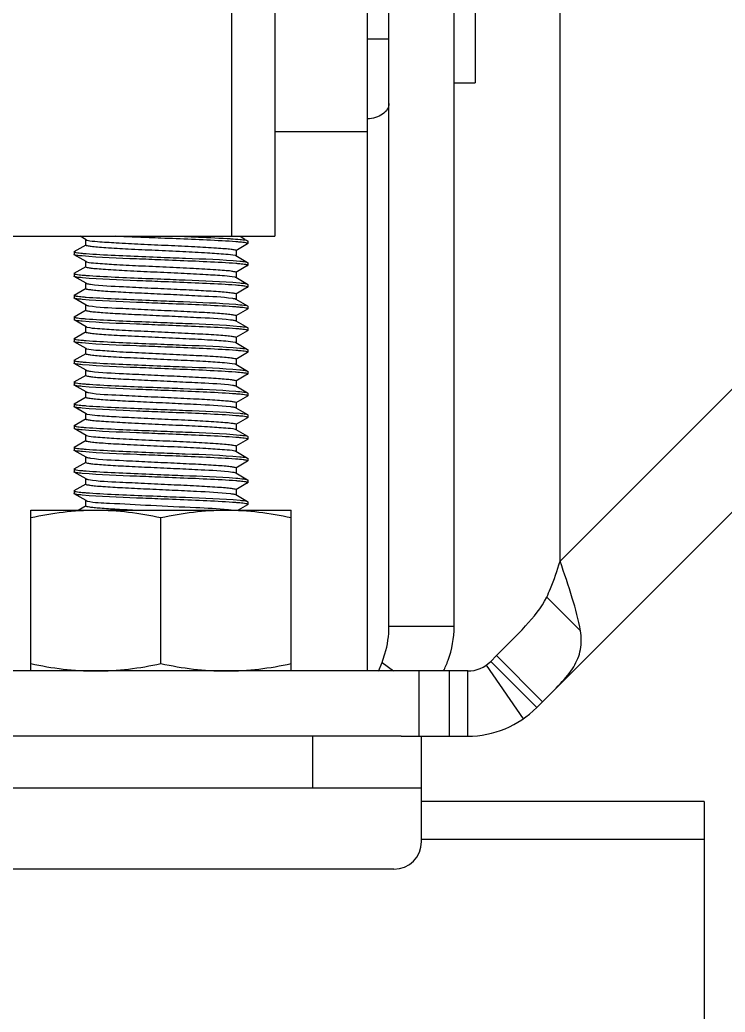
# Model space of a CAD drawing. Extents: x -427546 to -314919, y 698702 to 968782.
# Drawn here: x -414313.1 to -413981, y 893728.6 to 894195.3 of the extents above; entities that cross this region are included whole.
import ezdxf

# ---------------------------------------------------------------- set-up
doc = ezdxf.new("R2010")
doc.units = 0
doc.header["$LTSCALE"] = 1000
doc.header["$MEASUREMENT"] = 0
doc.layers.get('0').update_dxf_attribs({"linetype": 'CONTINUOUS'})

msp = doc.modelspace()

# ---------------------------------------------------------------- linework, layer by layer
for p, q in [((-414213.4, 895790.3), (-414213.4, 894093.48)), ((-414192.95, 895790.3), (-414192.95, 894093.48)), ((-414149.51, 894444.61), (-414149.51, 893889.04)), ((-414139.29, 893909.99), (-414139.29, 894293.59)), ((-414108.62, 893909.99), (-414108.62, 894293.59)), ((-414098.73, 894268.23), (-414098.73, 894165.62)), ((-414058.73, 893940.66), (-414058.73, 894247.59)), ((-414139.29, 894186.26), (-414149.51, 894186.26)), ((-413812.71, 894186.67), (-414058.73, 893940.66)), ((-414108.62, 894165.62), (-414098.73, 894165.62)), ((-414069.71, 893871.85), (-413783.8, 894157.76)), ((-414192.95, 894142.82), (-414149.51, 894142.82)), ((-414402.5, 894093.48), (-414192.95, 894093.48)), ((-414281.86, 894091.82), (-414284.73, 894093.48)), ((-414281.97, 894089.39), (-414281.97, 894091.95)), ((-414209.39, 894093.48), (-414207.07, 894092.14)), ((-414205.83, 894091.42), (-414205.73, 894091.31)), ((-414205.73, 894091.31), (-414205.73, 894090.03)), ((-414287.41, 894086.31), (-414281.86, 894089.52)), ((-414205.83, 894089.92), (-414211.38, 894086.71)), ((-414211.26, 894086.84), (-414211.26, 894084.28)), ((-414205.83, 894089.92), (-414205.73, 894090.03)), ((-414287.41, 894086.31), (-414287.51, 894086.2)), ((-414287.51, 894086.2), (-414287.51, 894084.92)), ((-414287.41, 894084.81), (-414287.51, 894084.92)), ((-414281.86, 894081.6), (-414287.41, 894084.81)), ((-414281.97, 894079.17), (-414281.97, 894081.73)), ((-414211.38, 894084.41), (-414205.83, 894081.2)), ((-414287.41, 894076.09), (-414281.86, 894079.3)), ((-414281.86, 894081.6), (-414281.66, 894081.51)), ((-414205.83, 894079.7), (-414211.38, 894076.49)), ((-414205.83, 894081.2), (-414205.73, 894081.09)), ((-414205.83, 894079.7), (-414205.73, 894079.81)), ((-414205.73, 894081.09), (-414205.73, 894079.81)), ((-414287.41, 894076.09), (-414287.51, 894075.98)), ((-414287.51, 894075.98), (-414287.51, 894074.7)), ((-414287.41, 894074.59), (-414287.51, 894074.7)), ((-414281.86, 894071.38), (-414287.41, 894074.59)), ((-414211.38, 894074.19), (-414205.83, 894070.98)), ((-414211.26, 894076.62), (-414211.26, 894074.06)), ((-414287.41, 894065.87), (-414281.86, 894069.08)), ((-414281.97, 894068.95), (-414281.97, 894071.51)), ((-414211.27, 894070.45), (-414211.56, 894070.47)), ((-414205.83, 894069.48), (-414211.38, 894066.27)), ((-414205.83, 894070.98), (-414205.73, 894070.87)), ((-414205.83, 894069.48), (-414205.73, 894069.59)), ((-414205.73, 894070.87), (-414205.73, 894069.59)), ((-414287.41, 894065.87), (-414287.51, 894065.76)), ((-414287.51, 894065.76), (-414287.51, 894064.48)), ((-414287.41, 894064.37), (-414287.51, 894064.48)), ((-414281.86, 894061.15), (-414287.41, 894064.37)), ((-414211.38, 894063.97), (-414205.83, 894060.76)), ((-414211.26, 894066.39), (-414211.26, 894063.84)), ((-414287.41, 894055.65), (-414281.86, 894058.86)), ((-414281.97, 894058.73), (-414281.97, 894061.28)), ((-414205.83, 894059.25), (-414211.38, 894056.04)), ((-414205.83, 894060.76), (-414205.73, 894060.64)), ((-414205.83, 894059.25), (-414205.73, 894059.37)), ((-414205.73, 894060.64), (-414205.73, 894059.37)), ((-414287.41, 894055.65), (-414287.51, 894055.53)), ((-414287.51, 894055.53), (-414287.51, 894054.26)), ((-414287.41, 894054.14), (-414287.51, 894054.26)), ((-414281.86, 894050.93), (-414287.41, 894054.14)), ((-414211.53, 894053.82), (-414211.38, 894053.75)), ((-414211.38, 894053.75), (-414205.83, 894050.53)), ((-414211.26, 894056.17), (-414211.26, 894053.62)), ((-414281.97, 894048.51), (-414281.97, 894051.06)), ((-414205.83, 894050.53), (-414205.73, 894050.42)), ((-414205.83, 894049.03), (-414205.73, 894049.14)), ((-414205.73, 894050.42), (-414205.73, 894049.14)), ((-414287.41, 894045.42), (-414287.51, 894045.31)), ((-414287.51, 894045.31), (-414287.51, 894044.03)), ((-414287.41, 894045.42), (-414281.86, 894048.64)), ((-414205.83, 894049.03), (-414211.38, 894045.82)), ((-414211.26, 894045.95), (-414211.26, 894043.4)), ((-414287.41, 894043.92), (-414287.51, 894044.03)), ((-414281.86, 894040.71), (-414287.41, 894043.92)), ((-414281.97, 894038.28), (-414281.97, 894040.84)), ((-414281.86, 894040.71), (-414281.66, 894040.62)), ((-414211.38, 894043.52), (-414205.83, 894040.31)), ((-414205.83, 894040.31), (-414205.73, 894040.2)), ((-414205.73, 894040.2), (-414205.73, 894038.92)), ((-414287.41, 894035.2), (-414287.51, 894035.09)), ((-414287.51, 894035.09), (-414287.51, 894033.81)), ((-414287.41, 894035.2), (-414281.86, 894038.41)), ((-414205.83, 894038.81), (-414211.38, 894035.6)), ((-414211.26, 894035.73), (-414211.26, 894033.17)), ((-414205.83, 894038.81), (-414205.73, 894038.92)), ((-414287.41, 894033.7), (-414287.51, 894033.81)), ((-414281.86, 894030.49), (-414287.41, 894033.7)), ((-414281.97, 894028.06), (-414281.97, 894030.62)), ((-414211.38, 894033.3), (-414205.83, 894030.09)), ((-414287.41, 894024.98), (-414281.86, 894028.19)), ((-414211.27, 894029.56), (-414211.56, 894029.58)), ((-414205.83, 894028.59), (-414211.38, 894025.38)), ((-414205.83, 894030.09), (-414205.73, 894029.98)), ((-414205.83, 894028.59), (-414205.73, 894028.7)), ((-414205.73, 894029.98), (-414205.73, 894028.7)), ((-414287.41, 894024.98), (-414287.51, 894024.87)), ((-414287.51, 894024.87), (-414287.51, 894023.59)), ((-414287.41, 894023.48), (-414287.51, 894023.59)), ((-414281.86, 894020.27), (-414287.41, 894023.48)), ((-414211.38, 894023.08), (-414205.83, 894019.87)), ((-414211.26, 894025.51), (-414211.26, 894022.95)), ((-414287.41, 894014.76), (-414281.86, 894017.97)), ((-414281.97, 894017.84), (-414281.97, 894020.4)), ((-414205.83, 894018.37), (-414211.38, 894015.16)), ((-414205.83, 894019.87), (-414205.73, 894019.76)), ((-414205.83, 894018.37), (-414205.73, 894018.48)), ((-414205.73, 894019.76), (-414205.73, 894018.48)), ((-414287.41, 894014.76), (-414287.51, 894014.65)), ((-414287.51, 894014.65), (-414287.51, 894013.37)), ((-414287.41, 894013.26), (-414287.51, 894013.37)), ((-414281.86, 894010.04), (-414287.41, 894013.26)), ((-414211.53, 894012.93), (-414211.38, 894012.86)), ((-414211.38, 894012.86), (-414205.83, 894009.65)), ((-414211.26, 894015.28), (-414211.26, 894012.73)), ((-414287.41, 894004.54), (-414281.86, 894007.75)), ((-414281.97, 894007.62), (-414281.97, 894010.17)), ((-414205.83, 894008.15), (-414211.38, 894004.93)), ((-414205.83, 894009.65), (-414205.73, 894009.54)), ((-414205.83, 894008.15), (-414205.73, 894008.26)), ((-414205.73, 894009.54), (-414205.73, 894008.26)), ((-414287.41, 894004.54), (-414287.51, 894004.42)), ((-414287.51, 894004.42), (-414287.51, 894003.15)), ((-414287.41, 894003.03), (-414287.51, 894003.15)), ((-414281.86, 893999.82), (-414287.41, 894003.03)), ((-414211.38, 894002.64), (-414205.83, 893999.43)), ((-414211.26, 894005.06), (-414211.26, 894002.51)), ((-414281.97, 893997.4), (-414281.97, 893999.95)), ((-414281.86, 893999.82), (-414281.66, 893999.73)), ((-414205.83, 893997.92), (-414211.38, 893994.71)), ((-414205.83, 893999.43), (-414205.73, 893999.31)), ((-414205.83, 893997.92), (-414205.73, 893998.04)), ((-414205.73, 893999.31), (-414205.73, 893998.04)), ((-414287.41, 893994.31), (-414287.51, 893994.2)), ((-414287.51, 893994.2), (-414287.51, 893992.92)), ((-414287.41, 893994.31), (-414281.86, 893997.53)), ((-414211.26, 893994.84), (-414211.26, 893992.29)), ((-414287.41, 893992.81), (-414287.51, 893992.92)), ((-414281.86, 893989.6), (-414287.41, 893992.81)), ((-414281.97, 893987.17), (-414281.97, 893989.73)), ((-414211.27, 893988.67), (-414211.56, 893988.69)), ((-414211.38, 893992.41), (-414205.83, 893989.2)), ((-414205.83, 893989.2), (-414205.73, 893989.09)), ((-414205.73, 893989.09), (-414205.73, 893987.81)), ((-414287.41, 893984.09), (-414287.51, 893983.98)), ((-414287.51, 893983.98), (-414287.51, 893982.7)), ((-414287.41, 893984.09), (-414281.86, 893987.3)), ((-414205.83, 893987.7), (-414211.38, 893984.49)), ((-414211.26, 893984.62), (-414211.26, 893982.06)), ((-414205.83, 893987.7), (-414205.73, 893987.81)), ((-414287.41, 893982.59), (-414287.51, 893982.7)), ((-414281.86, 893979.38), (-414287.41, 893982.59)), ((-414281.97, 893976.95), (-414281.97, 893979.51)), ((-414211.38, 893982.19), (-414205.83, 893978.98)), ((-414287.41, 893973.87), (-414281.86, 893977.08)), ((-414205.83, 893977.48), (-414211.38, 893974.27)), ((-414211.26, 893974.4), (-414211.26, 893971.84)), ((-414205.83, 893978.98), (-414205.73, 893978.87)), ((-414205.83, 893977.48), (-414205.73, 893977.59)), ((-414205.73, 893978.87), (-414205.73, 893977.59)), ((-414287.41, 893973.87), (-414287.51, 893973.76)), ((-414287.51, 893973.76), (-414287.51, 893972.48)), ((-414287.41, 893972.37), (-414287.51, 893972.48)), ((-414281.86, 893969.16), (-414287.41, 893972.37)), ((-414211.53, 893972.04), (-414211.38, 893971.97)), ((-414211.38, 893971.97), (-414205.83, 893968.76)), ((-414285.62, 893964.69), (-414281.86, 893966.86)), ((-414281.97, 893966.73), (-414281.97, 893969.29)), ((-414205.83, 893967.26), (-414210.27, 893964.69)), ((-414205.83, 893968.76), (-414205.73, 893968.65)), ((-414205.83, 893967.26), (-414205.73, 893967.37)), ((-414205.73, 893968.65), (-414205.73, 893967.37)), ((-414307.95, 893889.04), (-414307.95, 893964.69)), ((-414307.95, 893964.69), (-414185.29, 893964.69)), ((-414246.62, 893892.5), (-414246.62, 893961.23)), ((-414185.29, 893889.04), (-414185.29, 893964.69)), ((-414065.04, 893923.75), (-414049.16, 893907.88)), ((-414108.62, 893909.99), (-414139.29, 893909.99)), ((-414091.39, 893893.54), (-414088.66, 893896.26)), ((-414066.98, 893874.58), (-414088.66, 893896.26)), ((-414144.18, 893889.02), (-414142.55, 893893.09)), ((-414142.55, 893893.09), (-414137.23, 893889.04)), ((-414093.55, 893891.74), (-414076.18, 893866.47)), ((-414069.71, 893871.85), (-414091.39, 893893.54)), ((-414102.23, 893889.04), (-414391, 893889.04)), ((-414125.03, 893858.38), (-414125.03, 893889.04)), ((-414110.81, 893858.38), (-414110.81, 893889.04)), ((-414102.23, 893858.38), (-414102.23, 893889.04)), ((-414133.49, 893858.38), (-414363.39, 893858.38)), ((-414175.07, 893833.86), (-414175.07, 893858.38)), ((-414133.49, 893858.38), (-414102.23, 893858.38)), ((-414123.96, 893827.71), (-414123.96, 893858.38)), ((-414123.96, 893808.82), (-414123.96, 893858.38)), ((-414123.96, 893833.86), (-414369.28, 893833.86)), ((-413990.89, 893827.71), (-414123.96, 893827.71)), ((-413990.89, 893809.82), (-414123.96, 893809.82)), ((-414136.97, 893795.8), (-414356.27, 893795.8))]:
    msp.add_line(p, q)
at = {"color": 7}
msp.add_line((-413990.89, 893827.71), (-413990.89, 893426.5), dxfattribs=at)
for centre, radius, start, end in [((-414220.1, 893978.26), 112.98, 84.5776, 85.5479), ((-414272.87, 894201.21), 116.22, 264.6627, 265.5428), ((-414280.89, 894083.74), 2.36, 250.9561, 252.0907), ((-414220.32, 893965.34), 115.68, 84.6498, 85.5433), ((-414273, 894189.45), 114.68, 264.6243, 265.5438), ((-414213.2, 894069.04), 5.49, 75.6696, 76.5396), ((-414272.66, 894183.28), 118.75, 264.7268, 265.5405), ((-414220.03, 893948.42), 112.15, 84.5514, 85.5534), ((-414272.89, 894170.27), 115.95, 264.6569, 265.5429), ((-414220.1, 893937.37), 112.98, 84.5776, 85.5479), ((-414272.87, 894160.32), 116.22, 264.6627, 265.5428), ((-414280.89, 894042.86), 2.36, 250.9561, 252.0907), ((-414220.32, 893924.45), 115.68, 84.6498, 85.5433), ((-414273, 894148.56), 114.68, 264.6243, 265.5438), ((-414213.2, 894028.15), 5.49, 75.6696, 76.5396), ((-414272.66, 894142.39), 118.75, 264.7268, 265.5405), ((-414220.03, 893907.53), 112.15, 84.5514, 85.5534), ((-414272.89, 894129.39), 115.95, 264.6569, 265.5429), ((-414220.1, 893896.48), 112.98, 84.5776, 85.5479), ((-414272.87, 894119.43), 116.22, 264.6627, 265.5428), ((-414280.89, 894001.97), 2.36, 250.9561, 252.0907), ((-414220.32, 893883.56), 115.68, 84.6498, 85.5433), ((-414273, 894107.67), 114.68, 264.6243, 265.5438), ((-414213.2, 893987.26), 5.49, 75.6696, 76.5396), ((-414272.66, 894101.51), 118.75, 264.7268, 265.5405), ((-414220.03, 893866.64), 112.15, 84.5514, 85.5534), ((-414272.89, 894088.5), 115.95, 264.6569, 265.5429), ((-414220.1, 893855.59), 112.98, 84.5776, 85.5479), ((-414102.23, 893904.38), 15.33, 270, 315), ((-414102.23, 893904.38), 46, 270, 315), ((-414136.97, 893808.82), 13.01, 270, 0)]:
    msp.add_arc(centre, radius, start, end)
for points, knots in [([(-414139.29, 894156), (-414139.29, 894155.04), (-414139.91, 894152.99), (-414142.29, 894150.63), (-414145.64, 894149.12), (-414148.19, 894148.77), (-414149.51, 894148.77)], [0, 0, 0, 0, 0.209483, 0.444656, 0.71201, 1, 1, 1, 1]), ([(-414281.86, 894091.82), (-414281.79, 894091.78), (-414281.61, 894091.71), (-414281.42, 894091.66), (-414281.31, 894091.63)], [0, 0, 0, 0, 0.406881, 1, 1, 1, 1]), ([(-414281.31, 894091.63), (-414279.75, 894091.26), (-414275.19, 894090.94), (-414266.8, 894090.33), (-414255.68, 894089.81), (-414243.34, 894089.25), (-414231.48, 894088.68), (-414222.52, 894088.21), (-414216.92, 894087.77), (-414213.87, 894087.53), (-414212.44, 894087.2), (-414211.26, 894087.06), (-414211.26, 894086.84)], [0, 0, 0, 0, 0.068576, 0.194029, 0.359725, 0.543506, 0.720761, 0.867753, 0.923531, 0.964877, 0.99049, 1, 1, 1, 1]), ([(-414246.62, 894092.59), (-414248.48, 894092.66), (-414255.61, 894092.95), (-414262.73, 894093.24), (-414267.99, 894093.48)], [0, 0, 0, 0, 0.261917, 1, 1, 1, 1]), ([(-414211.33, 894090.89), (-414213.49, 894091.06), (-414225.25, 894091.78), (-414237.02, 894092.21), (-414246.62, 894092.59)], [0, 0, 0, 0, 0.184493, 1, 1, 1, 1]), ([(-414237.06, 894093.48), (-414235.02, 894093.4), (-414227.82, 894093.1), (-414220.62, 894092.77), (-414215.46, 894092.46)], [0, 0, 0, 0, 0.283518, 1, 1, 1, 1]), ([(-414215.46, 894092.46), (-414214.87, 894092.42), (-414212.84, 894092.29), (-414210.82, 894092.14), (-414209.38, 894092)], [0, 0, 0, 0, 0.290406, 1, 1, 1, 1]), ([(-414209.38, 894092), (-414208.93, 894091.96), (-414207.76, 894091.79), (-414206.47, 894091.8), (-414205.83, 894091.42)], [0, 0, 0, 0, 0.378482, 1, 1, 1, 1]), ([(-414281.97, 894089.39), (-414281.97, 894089.17), (-414280.77, 894089.03), (-414279.3, 894088.69), (-414276.17, 894088.45), (-414270.44, 894088), (-414261.3, 894087.53), (-414249.24, 894086.96), (-414236.79, 894086.38), (-414225.68, 894085.87), (-414217.5, 894085.21), (-414213.11, 894084.96), (-414211.69, 894084.54)], [0, 0, 0, 0, 0.009703, 0.035887, 0.07813, 0.135078, 0.284815, 0.464601, 0.649729, 0.81476, 0.937049, 1, 1, 1, 1]), ([(-414206.15, 894090.27), (-414206.32, 894090.31), (-414207.4, 894090.54), (-414208.5, 894090.64), (-414209.42, 894090.73)], [0, 0, 0, 0, 0.160696, 1, 1, 1, 1]), ([(-414205.73, 894090.03), (-414205.73, 894090.08), (-414205.9, 894090.2), (-414206.04, 894090.24), (-414206.15, 894090.27)], [0, 0, 0, 0, 0.318595, 1, 1, 1, 1]), ([(-414287.51, 894086.2), (-414287.5, 894086.14), (-414287.31, 894086.02), (-414287.16, 894085.98), (-414287.04, 894085.95)], [0, 0, 0, 0, 0.314295, 1, 1, 1, 1]), ([(-414283.74, 894084.22), (-414284.21, 894084.26), (-414285.42, 894084.43), (-414286.74, 894084.42), (-414287.41, 894084.81)], [0, 0, 0, 0, 0.379133, 1, 1, 1, 1]), ([(-414287.04, 894085.95), (-414286.86, 894085.91), (-414285.75, 894085.69), (-414284.62, 894085.58), (-414283.68, 894085.49)], [0, 0, 0, 0, 0.163341, 1, 1, 1, 1]), ([(-414246.62, 894082.37), (-414250.44, 894082.52), (-414262.82, 894083.05), (-414275.22, 894083.41), (-414283.74, 894084.22)], [0, 0, 0, 0, 0.309073, 1, 1, 1, 1]), ([(-414281.9, 894085.34), (-414279.73, 894085.17), (-414267.98, 894084.46), (-414256.21, 894084.03), (-414246.62, 894083.64)], [0, 0, 0, 0, 0.184553, 1, 1, 1, 1]), ([(-414246.62, 894083.64), (-414242.78, 894083.49), (-414230.38, 894082.96), (-414217.95, 894082.6), (-414209.42, 894081.79)], [0, 0, 0, 0, 0.309586, 1, 1, 1, 1]), ([(-414211.34, 894080.67), (-414213.5, 894080.84), (-414225.26, 894081.55), (-414237.02, 894081.98), (-414246.62, 894082.37)], [0, 0, 0, 0, 0.184541, 1, 1, 1, 1]), ([(-414211.69, 894084.54), (-414211.63, 894084.52), (-414211.52, 894084.48), (-414211.42, 894084.44), (-414211.38, 894084.41)], [0, 0, 0, 0, 0.569522, 1, 1, 1, 1]), ([(-414209.42, 894081.79), (-414208.96, 894081.74), (-414207.78, 894081.57), (-414206.48, 894081.58), (-414205.83, 894081.2)], [0, 0, 0, 0, 0.378727, 1, 1, 1, 1]), ([(-414281.97, 894079.17), (-414281.97, 894078.95), (-414280.8, 894078.81), (-414279.36, 894078.48), (-414276.32, 894078.24), (-414270.71, 894077.8), (-414261.75, 894077.33), (-414249.89, 894076.76), (-414237.55, 894076.2), (-414226.43, 894075.67), (-414218.04, 894075.07), (-414213.48, 894074.75), (-414211.92, 894074.38)], [0, 0, 0, 0, 0.009517, 0.035128, 0.076492, 0.132277, 0.279305, 0.456588, 0.640385, 0.806077, 0.931494, 1, 1, 1, 1]), ([(-414281.61, 894081.5), (-414280.25, 894081.05), (-414275.9, 894080.82), (-414267.8, 894080.14), (-414256.7, 894079.65), (-414244.21, 894079.06), (-414232.09, 894078.49), (-414222.89, 894078.01), (-414217.11, 894077.56), (-414213.96, 894077.32), (-414212.48, 894076.98), (-414211.27, 894076.85), (-414211.26, 894076.62)], [0, 0, 0, 0, 0.061098, 0.182334, 0.347135, 0.532706, 0.713328, 0.863975, 0.921317, 0.963856, 0.990226, 1, 1, 1, 1]), ([(-414206.18, 894080.05), (-414206.36, 894080.1), (-414207.47, 894080.32), (-414208.6, 894080.43), (-414209.54, 894080.52)], [0, 0, 0, 0, 0.16229, 1, 1, 1, 1]), ([(-414205.73, 894079.81), (-414205.73, 894079.87), (-414205.92, 894079.98), (-414206.07, 894080.02), (-414206.18, 894080.05)], [0, 0, 0, 0, 0.315177, 1, 1, 1, 1]), ([(-414287.51, 894075.98), (-414287.51, 894075.93), (-414287.34, 894075.81), (-414287.2, 894075.78), (-414287.1, 894075.75)], [0, 0, 0, 0, 0.319254, 1, 1, 1, 1]), ([(-414283.57, 894073.98), (-414284.06, 894074.03), (-414285.33, 894074.2), (-414286.71, 894074.18), (-414287.41, 894074.59)], [0, 0, 0, 0, 0.380051, 1, 1, 1, 1]), ([(-414287.1, 894075.75), (-414286.93, 894075.7), (-414285.82, 894075.47), (-414284.69, 894075.36), (-414283.74, 894075.27)], [0, 0, 0, 0, 0.159053, 1, 1, 1, 1]), ([(-414246.62, 894072.14), (-414250.41, 894072.3), (-414262.73, 894072.82), (-414275.07, 894073.19), (-414283.57, 894073.98)], [0, 0, 0, 0, 0.307895, 1, 1, 1, 1]), ([(-414281.91, 894075.12), (-414279.74, 894074.95), (-414267.98, 894074.23), (-414256.21, 894073.8), (-414246.62, 894073.42)], [0, 0, 0, 0, 0.184509, 1, 1, 1, 1]), ([(-414246.62, 894073.42), (-414242.8, 894073.27), (-414230.44, 894072.74), (-414218.05, 894072.38), (-414209.54, 894071.57)], [0, 0, 0, 0, 0.308784, 1, 1, 1, 1]), ([(-414211.84, 894074.36), (-414211.75, 894074.33), (-414211.59, 894074.29), (-414211.44, 894074.22), (-414211.38, 894074.19)], [0, 0, 0, 0, 0.585672, 1, 1, 1, 1]), ([(-414281.97, 894068.95), (-414281.97, 894068.94), (-414281.97, 894068.92), (-414281.95, 894068.9), (-414281.95, 894068.89)], [0, 0, 0, 0, 0.463467, 1, 1, 1, 1]), ([(-414281.95, 894068.89), (-414281.77, 894068.68), (-414280.78, 894068.57), (-414279.06, 894068.24), (-414276.21, 894068.01), (-414270.82, 894067.59), (-414262.43, 894067.14), (-414251.21, 894066.6), (-414239.43, 894066.08), (-414226.62, 894065.38), (-414217.85, 894065.08), (-414212.95, 894064.34)], [0, 0, 0, 0, 0.011937, 0.038615, 0.07957, 0.133598, 0.274096, 0.443272, 0.620779, 0.785256, 1, 1, 1, 1]), ([(-414281.86, 894071.38), (-414281.78, 894071.33), (-414281.12, 894071.1), (-414280.43, 894071.02), (-414279.84, 894070.94)], [0, 0, 0, 0, 0.140461, 1, 1, 1, 1]), ([(-414279.84, 894070.94), (-414274.69, 894070.24), (-414265.63, 894069.9), (-414252.52, 894069.2), (-414240.72, 894068.69), (-414229.67, 894068.15), (-414221.45, 894067.7), (-414216.36, 894067.28), (-414213.61, 894067.04), (-414212.31, 894066.75), (-414211.26, 894066.6), (-414211.26, 894066.39)], [0, 0, 0, 0, 0.226556, 0.394464, 0.573122, 0.741029, 0.877994, 0.929534, 0.967621, 0.99116, 1, 1, 1, 1]), ([(-414211.56, 894070.47), (-414213.73, 894070.64), (-414225.41, 894071.34), (-414237.1, 894071.77), (-414246.62, 894072.14)], [0, 0, 0, 0, 0.186017, 1, 1, 1, 1]), ([(-414207.14, 894070.02), (-414207.4, 894070.06), (-414208.77, 894070.24), (-414210.15, 894070.36), (-414211.27, 894070.45)], [0, 0, 0, 0, 0.190958, 1, 1, 1, 1]), ([(-414209.54, 894071.57), (-414209.06, 894071.53), (-414207.84, 894071.36), (-414206.5, 894071.37), (-414205.83, 894070.98)], [0, 0, 0, 0, 0.379378, 1, 1, 1, 1]), ([(-414205.73, 894069.59), (-414205.73, 894069.64), (-414206.21, 894069.98), (-414206.69, 894069.95), (-414207.14, 894070.02)], [0, 0, 0, 0, 0.092798, 1, 1, 1, 1]), ([(-414287.51, 894065.76), (-414287.51, 894065.7), (-414287.31, 894065.58), (-414287.15, 894065.54), (-414287.03, 894065.51)], [0, 0, 0, 0, 0.312916, 1, 1, 1, 1]), ([(-414283.69, 894063.77), (-414284.16, 894063.81), (-414285.39, 894063.99), (-414286.73, 894063.97), (-414287.41, 894064.37)], [0, 0, 0, 0, 0.379419, 1, 1, 1, 1]), ([(-414287.03, 894065.51), (-414286.84, 894065.46), (-414285.7, 894065.24), (-414284.54, 894065.13), (-414283.57, 894065.04)], [0, 0, 0, 0, 0.163149, 1, 1, 1, 1]), ([(-414246.62, 894061.92), (-414250.43, 894062.07), (-414262.79, 894062.6), (-414275.17, 894062.97), (-414283.69, 894063.77)], [0, 0, 0, 0, 0.308711, 1, 1, 1, 1]), ([(-414281.89, 894064.89), (-414279.72, 894064.72), (-414267.97, 894064.01), (-414256.21, 894063.58), (-414246.62, 894063.2)], [0, 0, 0, 0, 0.184619, 1, 1, 1, 1]), ([(-414246.62, 894063.2), (-414243.12, 894063.06), (-414231.37, 894062.58), (-414219.62, 894062.16), (-414211.39, 894061.51)], [0, 0, 0, 0, 0.297814, 1, 1, 1, 1]), ([(-414212.95, 894064.34), (-414212.76, 894064.32), (-414212.24, 894064.22), (-414211.68, 894064.14), (-414211.38, 894063.97)], [0, 0, 0, 0, 0.353551, 1, 1, 1, 1]), ([(-414281.97, 894058.73), (-414281.97, 894058.53), (-414280.96, 894058.38), (-414279.69, 894058.09), (-414277.02, 894057.86), (-414272.05, 894057.45), (-414264.01, 894057), (-414253.17, 894056.47), (-414241.53, 894055.95), (-414228.35, 894055.28), (-414219.18, 894054.89), (-414213.89, 894054.25)], [0, 0, 0, 0, 0.008683, 0.031763, 0.069103, 0.119686, 0.254361, 0.420111, 0.597552, 0.765912, 1, 1, 1, 1]), ([(-414281.86, 894061.15), (-414281.73, 894061.08), (-414281.33, 894060.97), (-414280.93, 894060.89), (-414280.68, 894060.84)], [0, 0, 0, 0, 0.374139, 1, 1, 1, 1]), ([(-414280.68, 894060.84), (-414275.86, 894060.01), (-414267.05, 894059.79), (-414254.11, 894059.05), (-414242.03, 894058.53), (-414230.57, 894057.97), (-414221.98, 894057.51), (-414216.63, 894057.08), (-414213.74, 894056.84), (-414212.37, 894056.53), (-414211.26, 894056.39), (-414211.26, 894056.17)], [0, 0, 0, 0, 0.210773, 0.377666, 0.558838, 0.731273, 0.873076, 0.926648, 0.966309, 0.990838, 1, 1, 1, 1]), ([(-414211.33, 894060.23), (-414213.5, 894060.4), (-414225.26, 894061.11), (-414237.02, 894061.54), (-414246.62, 894061.92)], [0, 0, 0, 0, 0.184504, 1, 1, 1, 1]), ([(-414211.39, 894061.51), (-414210.11, 894061.41), (-414208.3, 894061.16), (-414206.34, 894061.05), (-414205.83, 894060.76)], [0, 0, 0, 0, 0.683777, 1, 1, 1, 1]), ([(-414206.15, 894059.6), (-414206.32, 894059.65), (-414207.38, 894059.87), (-414208.47, 894059.97), (-414209.38, 894060.06)], [0, 0, 0, 0, 0.160861, 1, 1, 1, 1]), ([(-414205.73, 894059.37), (-414205.73, 894059.42), (-414205.9, 894059.53), (-414206.04, 894059.57), (-414206.15, 894059.6)], [0, 0, 0, 0, 0.319044, 1, 1, 1, 1]), ([(-414287.51, 894055.53), (-414287.51, 894055.48), (-414287.34, 894055.37), (-414287.2, 894055.33), (-414287.09, 894055.3)], [0, 0, 0, 0, 0.318137, 1, 1, 1, 1]), ([(-414283.68, 894053.55), (-414284.15, 894053.59), (-414285.39, 894053.76), (-414286.73, 894053.75), (-414287.41, 894054.14)], [0, 0, 0, 0, 0.379512, 1, 1, 1, 1]), ([(-414287.09, 894055.3), (-414286.91, 894055.25), (-414285.79, 894055.02), (-414284.65, 894054.92), (-414283.69, 894054.82)], [0, 0, 0, 0, 0.159502, 1, 1, 1, 1]), ([(-414281.9, 894054.67), (-414279.73, 894054.5), (-414267.98, 894053.79), (-414256.21, 894053.36), (-414246.62, 894052.98)], [0, 0, 0, 0, 0.184538, 1, 1, 1, 1]), ([(-414213.89, 894054.25), (-414213.62, 894054.22), (-414212.83, 894054.1), (-414212.02, 894054), (-414211.53, 894053.82)], [0, 0, 0, 0, 0.341642, 1, 1, 1, 1]), ([(-414246.62, 894051.7), (-414250.43, 894051.85), (-414262.79, 894052.38), (-414275.16, 894052.74), (-414283.68, 894053.55)], [0, 0, 0, 0, 0.308641, 1, 1, 1, 1]), ([(-414281.86, 894050.93), (-414281.79, 894050.89), (-414281.61, 894050.82), (-414281.42, 894050.77), (-414281.31, 894050.75)], [0, 0, 0, 0, 0.406881, 1, 1, 1, 1]), ([(-414281.31, 894050.75), (-414279.75, 894050.37), (-414275.19, 894050.05), (-414266.8, 894049.45), (-414255.68, 894048.93), (-414243.34, 894048.36), (-414231.48, 894047.8), (-414222.52, 894047.32), (-414216.92, 894046.88), (-414213.87, 894046.64), (-414212.44, 894046.31), (-414211.26, 894046.17), (-414211.26, 894045.95)], [0, 0, 0, 0, 0.068576, 0.194029, 0.359725, 0.543506, 0.720761, 0.867753, 0.923531, 0.964877, 0.99049, 1, 1, 1, 1]), ([(-414246.62, 894052.98), (-414242.77, 894052.83), (-414230.36, 894052.29), (-414217.92, 894051.94), (-414209.38, 894051.12)], [0, 0, 0, 0, 0.309919, 1, 1, 1, 1]), ([(-414211.33, 894050.01), (-414213.49, 894050.18), (-414225.25, 894050.89), (-414237.02, 894051.32), (-414246.62, 894051.7)], [0, 0, 0, 0, 0.184493, 1, 1, 1, 1]), ([(-414206.15, 894049.38), (-414206.32, 894049.43), (-414207.4, 894049.65), (-414208.5, 894049.75), (-414209.42, 894049.84)], [0, 0, 0, 0, 0.160696, 1, 1, 1, 1]), ([(-414209.38, 894051.12), (-414208.93, 894051.07), (-414207.76, 894050.91), (-414206.47, 894050.91), (-414205.83, 894050.53)], [0, 0, 0, 0, 0.378482, 1, 1, 1, 1]), ([(-414205.73, 894049.14), (-414205.73, 894049.2), (-414205.9, 894049.31), (-414206.04, 894049.35), (-414206.15, 894049.38)], [0, 0, 0, 0, 0.318595, 1, 1, 1, 1]), ([(-414287.51, 894045.31), (-414287.5, 894045.25), (-414287.31, 894045.14), (-414287.16, 894045.1), (-414287.04, 894045.06)], [0, 0, 0, 0, 0.314295, 1, 1, 1, 1]), ([(-414287.04, 894045.06), (-414286.86, 894045.02), (-414285.75, 894044.8), (-414284.62, 894044.69), (-414283.68, 894044.6)], [0, 0, 0, 0, 0.163341, 1, 1, 1, 1]), ([(-414281.97, 894048.51), (-414281.97, 894048.28), (-414280.77, 894048.14), (-414279.3, 894047.81), (-414276.17, 894047.56), (-414270.44, 894047.11), (-414261.3, 894046.64), (-414249.24, 894046.07), (-414236.79, 894045.49), (-414225.68, 894044.98), (-414217.5, 894044.33), (-414213.11, 894044.07), (-414211.69, 894043.65)], [0, 0, 0, 0, 0.009703, 0.035887, 0.07813, 0.135078, 0.284815, 0.464601, 0.649729, 0.81476, 0.937049, 1, 1, 1, 1]), ([(-414281.9, 894044.45), (-414279.73, 894044.28), (-414267.98, 894043.57), (-414256.21, 894043.14), (-414246.62, 894042.76)], [0, 0, 0, 0, 0.184553, 1, 1, 1, 1]), ([(-414283.74, 894043.33), (-414284.21, 894043.37), (-414285.42, 894043.55), (-414286.74, 894043.54), (-414287.41, 894043.92)], [0, 0, 0, 0, 0.379133, 1, 1, 1, 1]), ([(-414246.62, 894041.48), (-414250.44, 894041.63), (-414262.82, 894042.16), (-414275.22, 894042.52), (-414283.74, 894043.33)], [0, 0, 0, 0, 0.309073, 1, 1, 1, 1]), ([(-414281.61, 894040.61), (-414280.25, 894040.17), (-414275.9, 894039.94), (-414267.8, 894039.26), (-414256.7, 894038.76), (-414244.21, 894038.17), (-414232.09, 894037.6), (-414222.89, 894037.13), (-414217.11, 894036.67), (-414213.96, 894036.43), (-414212.48, 894036.09), (-414211.27, 894035.96), (-414211.26, 894035.73)], [0, 0, 0, 0, 0.061098, 0.182334, 0.347135, 0.532706, 0.713328, 0.863975, 0.921317, 0.963856, 0.990226, 1, 1, 1, 1]), ([(-414246.62, 894042.76), (-414242.78, 894042.6), (-414230.38, 894042.07), (-414217.95, 894041.72), (-414209.42, 894040.9)], [0, 0, 0, 0, 0.309586, 1, 1, 1, 1]), ([(-414211.34, 894039.78), (-414213.5, 894039.96), (-414225.26, 894040.67), (-414237.02, 894041.1), (-414246.62, 894041.48)], [0, 0, 0, 0, 0.184541, 1, 1, 1, 1]), ([(-414211.69, 894043.65), (-414211.63, 894043.63), (-414211.52, 894043.59), (-414211.42, 894043.55), (-414211.38, 894043.52)], [0, 0, 0, 0, 0.569522, 1, 1, 1, 1]), ([(-414209.42, 894040.9), (-414208.96, 894040.85), (-414207.78, 894040.69), (-414206.48, 894040.69), (-414205.83, 894040.31)], [0, 0, 0, 0, 0.378727, 1, 1, 1, 1]), ([(-414287.51, 894035.09), (-414287.51, 894035.04), (-414287.34, 894034.93), (-414287.2, 894034.89), (-414287.1, 894034.86)], [0, 0, 0, 0, 0.319254, 1, 1, 1, 1]), ([(-414281.97, 894038.28), (-414281.97, 894038.06), (-414280.8, 894037.92), (-414279.36, 894037.6), (-414276.32, 894037.35), (-414270.71, 894036.91), (-414261.75, 894036.44), (-414249.89, 894035.88), (-414237.55, 894035.31), (-414226.43, 894034.79), (-414218.04, 894034.18), (-414213.48, 894033.86), (-414211.92, 894033.49)], [0, 0, 0, 0, 0.009517, 0.035128, 0.076492, 0.132277, 0.279305, 0.456588, 0.640385, 0.806077, 0.931494, 1, 1, 1, 1]), ([(-414206.18, 894039.17), (-414206.36, 894039.21), (-414207.47, 894039.43), (-414208.6, 894039.54), (-414209.54, 894039.63)], [0, 0, 0, 0, 0.16229, 1, 1, 1, 1]), ([(-414205.73, 894038.92), (-414205.73, 894038.98), (-414205.92, 894039.1), (-414206.07, 894039.13), (-414206.18, 894039.17)], [0, 0, 0, 0, 0.315177, 1, 1, 1, 1]), ([(-414283.57, 894033.09), (-414284.06, 894033.14), (-414285.33, 894033.31), (-414286.71, 894033.3), (-414287.41, 894033.7)], [0, 0, 0, 0, 0.380051, 1, 1, 1, 1]), ([(-414287.1, 894034.86), (-414286.93, 894034.81), (-414285.82, 894034.58), (-414284.69, 894034.48), (-414283.74, 894034.39)], [0, 0, 0, 0, 0.159053, 1, 1, 1, 1]), ([(-414246.62, 894031.26), (-414250.41, 894031.41), (-414262.73, 894031.93), (-414275.07, 894032.3), (-414283.57, 894033.09)], [0, 0, 0, 0, 0.307895, 1, 1, 1, 1]), ([(-414281.91, 894034.23), (-414279.74, 894034.06), (-414267.98, 894033.35), (-414256.21, 894032.92), (-414246.62, 894032.53)], [0, 0, 0, 0, 0.184509, 1, 1, 1, 1]), ([(-414281.86, 894030.49), (-414281.78, 894030.44), (-414281.12, 894030.21), (-414280.43, 894030.13), (-414279.84, 894030.05)], [0, 0, 0, 0, 0.140461, 1, 1, 1, 1]), ([(-414246.62, 894032.53), (-414242.8, 894032.38), (-414230.44, 894031.86), (-414218.05, 894031.49), (-414209.54, 894030.69)], [0, 0, 0, 0, 0.308784, 1, 1, 1, 1]), ([(-414211.56, 894029.58), (-414213.73, 894029.75), (-414225.41, 894030.45), (-414237.1, 894030.88), (-414246.62, 894031.26)], [0, 0, 0, 0, 0.186017, 1, 1, 1, 1]), ([(-414211.84, 894033.47), (-414211.75, 894033.44), (-414211.59, 894033.4), (-414211.44, 894033.34), (-414211.38, 894033.3)], [0, 0, 0, 0, 0.585672, 1, 1, 1, 1]), ([(-414209.54, 894030.69), (-414209.06, 894030.64), (-414207.84, 894030.47), (-414206.5, 894030.48), (-414205.83, 894030.09)], [0, 0, 0, 0, 0.379378, 1, 1, 1, 1]), ([(-414281.97, 894028.06), (-414281.97, 894028.05), (-414281.97, 894028.03), (-414281.95, 894028.01), (-414281.95, 894028)], [0, 0, 0, 0, 0.463467, 1, 1, 1, 1]), ([(-414281.95, 894028), (-414281.77, 894027.79), (-414280.78, 894027.68), (-414279.06, 894027.35), (-414276.21, 894027.12), (-414270.82, 894026.7), (-414262.43, 894026.25), (-414251.21, 894025.71), (-414239.43, 894025.2), (-414226.62, 894024.5), (-414217.85, 894024.19), (-414212.95, 894023.46)], [0, 0, 0, 0, 0.011937, 0.038615, 0.07957, 0.133598, 0.274096, 0.443272, 0.620779, 0.785256, 1, 1, 1, 1]), ([(-414279.84, 894030.05), (-414274.69, 894029.36), (-414265.63, 894029.01), (-414252.52, 894028.32), (-414240.72, 894027.8), (-414229.67, 894027.26), (-414221.45, 894026.81), (-414216.36, 894026.39), (-414213.61, 894026.15), (-414212.31, 894025.86), (-414211.26, 894025.71), (-414211.26, 894025.51)], [0, 0, 0, 0, 0.226556, 0.394464, 0.573122, 0.741029, 0.877994, 0.929534, 0.967621, 0.99116, 1, 1, 1, 1]), ([(-414207.14, 894029.13), (-414207.4, 894029.17), (-414208.77, 894029.35), (-414210.15, 894029.47), (-414211.27, 894029.56)], [0, 0, 0, 0, 0.190958, 1, 1, 1, 1]), ([(-414205.73, 894028.7), (-414205.73, 894028.75), (-414206.21, 894029.09), (-414206.69, 894029.06), (-414207.14, 894029.13)], [0, 0, 0, 0, 0.092798, 1, 1, 1, 1]), ([(-414287.51, 894024.87), (-414287.51, 894024.81), (-414287.31, 894024.69), (-414287.15, 894024.65), (-414287.03, 894024.62)], [0, 0, 0, 0, 0.312916, 1, 1, 1, 1]), ([(-414283.69, 894022.88), (-414284.16, 894022.93), (-414285.39, 894023.1), (-414286.73, 894023.09), (-414287.41, 894023.48)], [0, 0, 0, 0, 0.379419, 1, 1, 1, 1]), ([(-414287.03, 894024.62), (-414286.84, 894024.57), (-414285.7, 894024.35), (-414284.54, 894024.24), (-414283.57, 894024.15)], [0, 0, 0, 0, 0.163149, 1, 1, 1, 1]), ([(-414246.62, 894021.03), (-414250.43, 894021.19), (-414262.79, 894021.71), (-414275.17, 894022.08), (-414283.69, 894022.88)], [0, 0, 0, 0, 0.308711, 1, 1, 1, 1]), ([(-414281.89, 894024.01), (-414279.72, 894023.83), (-414267.97, 894023.12), (-414256.21, 894022.69), (-414246.62, 894022.31)], [0, 0, 0, 0, 0.184619, 1, 1, 1, 1]), ([(-414246.62, 894022.31), (-414243.12, 894022.17), (-414231.37, 894021.69), (-414219.62, 894021.27), (-414211.39, 894020.62)], [0, 0, 0, 0, 0.297814, 1, 1, 1, 1]), ([(-414212.95, 894023.46), (-414212.76, 894023.43), (-414212.24, 894023.33), (-414211.68, 894023.25), (-414211.38, 894023.08)], [0, 0, 0, 0, 0.353551, 1, 1, 1, 1]), ([(-414281.97, 894017.84), (-414281.97, 894017.64), (-414280.96, 894017.49), (-414279.69, 894017.2), (-414277.02, 894016.97), (-414272.05, 894016.56), (-414264.01, 894016.11), (-414253.17, 894015.58), (-414241.53, 894015.06), (-414228.35, 894014.39), (-414219.18, 894014), (-414213.89, 894013.36)], [0, 0, 0, 0, 0.008683, 0.031763, 0.069103, 0.119686, 0.254361, 0.420111, 0.597552, 0.765912, 1, 1, 1, 1]), ([(-414281.86, 894020.27), (-414281.73, 894020.19), (-414281.33, 894020.08), (-414280.93, 894020), (-414280.68, 894019.95)], [0, 0, 0, 0, 0.374139, 1, 1, 1, 1]), ([(-414280.68, 894019.95), (-414275.86, 894019.13), (-414267.05, 894018.9), (-414254.11, 894018.16), (-414242.03, 894017.64), (-414230.57, 894017.08), (-414221.98, 894016.62), (-414216.63, 894016.19), (-414213.74, 894015.95), (-414212.37, 894015.64), (-414211.26, 894015.5), (-414211.26, 894015.28)], [0, 0, 0, 0, 0.210773, 0.377666, 0.558838, 0.731273, 0.873076, 0.926648, 0.966309, 0.990838, 1, 1, 1, 1]), ([(-414211.33, 894019.34), (-414213.5, 894019.51), (-414225.26, 894020.22), (-414237.02, 894020.65), (-414246.62, 894021.03)], [0, 0, 0, 0, 0.184504, 1, 1, 1, 1]), ([(-414211.39, 894020.62), (-414210.11, 894020.52), (-414208.3, 894020.27), (-414206.34, 894020.16), (-414205.83, 894019.87)], [0, 0, 0, 0, 0.683777, 1, 1, 1, 1]), ([(-414206.15, 894018.71), (-414206.32, 894018.76), (-414207.38, 894018.98), (-414208.47, 894019.08), (-414209.38, 894019.17)], [0, 0, 0, 0, 0.160861, 1, 1, 1, 1]), ([(-414205.73, 894018.48), (-414205.73, 894018.53), (-414205.9, 894018.64), (-414206.04, 894018.68), (-414206.15, 894018.71)], [0, 0, 0, 0, 0.319044, 1, 1, 1, 1]), ([(-414287.51, 894014.65), (-414287.51, 894014.59), (-414287.34, 894014.48), (-414287.2, 894014.44), (-414287.09, 894014.41)], [0, 0, 0, 0, 0.318137, 1, 1, 1, 1]), ([(-414283.68, 894012.66), (-414284.15, 894012.7), (-414285.39, 894012.88), (-414286.73, 894012.86), (-414287.41, 894013.26)], [0, 0, 0, 0, 0.379512, 1, 1, 1, 1]), ([(-414287.09, 894014.41), (-414286.91, 894014.36), (-414285.79, 894014.14), (-414284.65, 894014.03), (-414283.69, 894013.94)], [0, 0, 0, 0, 0.159502, 1, 1, 1, 1]), ([(-414246.62, 894010.81), (-414250.43, 894010.96), (-414262.79, 894011.49), (-414275.16, 894011.86), (-414283.68, 894012.66)], [0, 0, 0, 0, 0.308641, 1, 1, 1, 1]), ([(-414281.9, 894013.78), (-414279.73, 894013.61), (-414267.98, 894012.9), (-414256.21, 894012.47), (-414246.62, 894012.09)], [0, 0, 0, 0, 0.184538, 1, 1, 1, 1]), ([(-414246.62, 894012.09), (-414242.77, 894011.94), (-414230.36, 894011.41), (-414217.92, 894011.05), (-414209.38, 894010.23)], [0, 0, 0, 0, 0.309919, 1, 1, 1, 1]), ([(-414213.89, 894013.36), (-414213.62, 894013.33), (-414212.83, 894013.22), (-414212.02, 894013.11), (-414211.53, 894012.93)], [0, 0, 0, 0, 0.341642, 1, 1, 1, 1]), ([(-414281.97, 894007.62), (-414281.97, 894007.39), (-414280.77, 894007.25), (-414279.3, 894006.92), (-414276.17, 894006.68), (-414270.44, 894006.23), (-414261.3, 894005.75), (-414249.24, 894005.18), (-414236.79, 894004.6), (-414225.68, 894004.1), (-414217.5, 894003.44), (-414213.11, 894003.18), (-414211.69, 894002.76)], [0, 0, 0, 0, 0.009703, 0.035887, 0.07813, 0.135078, 0.284815, 0.464601, 0.649729, 0.81476, 0.937049, 1, 1, 1, 1]), ([(-414281.86, 894010.04), (-414281.79, 894010), (-414281.61, 894009.94), (-414281.42, 894009.89), (-414281.31, 894009.86)], [0, 0, 0, 0, 0.406881, 1, 1, 1, 1]), ([(-414281.31, 894009.86), (-414279.75, 894009.49), (-414275.19, 894009.17), (-414266.8, 894008.56), (-414255.68, 894008.04), (-414243.34, 894007.47), (-414231.48, 894006.91), (-414222.52, 894006.44), (-414216.92, 894005.99), (-414213.87, 894005.75), (-414212.44, 894005.43), (-414211.26, 894005.29), (-414211.26, 894005.06)], [0, 0, 0, 0, 0.068576, 0.194029, 0.359725, 0.543506, 0.720761, 0.867753, 0.923531, 0.964877, 0.99049, 1, 1, 1, 1]), ([(-414211.33, 894009.12), (-414213.49, 894009.29), (-414225.25, 894010), (-414237.02, 894010.43), (-414246.62, 894010.81)], [0, 0, 0, 0, 0.184493, 1, 1, 1, 1]), ([(-414206.15, 894008.49), (-414206.32, 894008.54), (-414207.4, 894008.76), (-414208.5, 894008.87), (-414209.42, 894008.95)], [0, 0, 0, 0, 0.160696, 1, 1, 1, 1]), ([(-414209.38, 894010.23), (-414208.93, 894010.18), (-414207.76, 894010.02), (-414206.47, 894010.02), (-414205.83, 894009.65)], [0, 0, 0, 0, 0.378482, 1, 1, 1, 1]), ([(-414205.73, 894008.26), (-414205.73, 894008.31), (-414205.9, 894008.42), (-414206.04, 894008.46), (-414206.15, 894008.49)], [0, 0, 0, 0, 0.318595, 1, 1, 1, 1]), ([(-414287.51, 894004.42), (-414287.5, 894004.37), (-414287.31, 894004.25), (-414287.16, 894004.21), (-414287.04, 894004.18)], [0, 0, 0, 0, 0.314295, 1, 1, 1, 1]), ([(-414283.74, 894002.44), (-414284.21, 894002.49), (-414285.42, 894002.66), (-414286.74, 894002.65), (-414287.41, 894003.03)], [0, 0, 0, 0, 0.379133, 1, 1, 1, 1]), ([(-414287.04, 894004.18), (-414286.86, 894004.13), (-414285.75, 894003.91), (-414284.62, 894003.8), (-414283.68, 894003.71)], [0, 0, 0, 0, 0.163341, 1, 1, 1, 1]), ([(-414246.62, 894000.59), (-414250.44, 894000.74), (-414262.82, 894001.27), (-414275.22, 894001.63), (-414283.74, 894002.44)], [0, 0, 0, 0, 0.309073, 1, 1, 1, 1]), ([(-414281.9, 894003.56), (-414279.73, 894003.39), (-414267.98, 894002.68), (-414256.21, 894002.25), (-414246.62, 894001.87)], [0, 0, 0, 0, 0.184553, 1, 1, 1, 1]), ([(-414211.69, 894002.76), (-414211.63, 894002.74), (-414211.52, 894002.71), (-414211.42, 894002.66), (-414211.38, 894002.64)], [0, 0, 0, 0, 0.569522, 1, 1, 1, 1]), ([(-414281.61, 893999.72), (-414280.25, 893999.28), (-414275.9, 893999.05), (-414267.8, 893998.37), (-414256.7, 893997.87), (-414244.21, 893997.29), (-414232.09, 893996.72), (-414222.89, 893996.24), (-414217.11, 893995.79), (-414213.96, 893995.54), (-414212.48, 893995.21), (-414211.27, 893995.07), (-414211.26, 893994.84)], [0, 0, 0, 0, 0.061098, 0.182334, 0.347135, 0.532706, 0.713328, 0.863975, 0.921317, 0.963856, 0.990226, 1, 1, 1, 1]), ([(-414246.62, 894001.87), (-414242.78, 894001.72), (-414230.38, 894001.19), (-414217.95, 894000.83), (-414209.42, 894000.01)], [0, 0, 0, 0, 0.309586, 1, 1, 1, 1]), ([(-414211.34, 893998.9), (-414213.5, 893999.07), (-414225.26, 893999.78), (-414237.02, 894000.21), (-414246.62, 894000.59)], [0, 0, 0, 0, 0.184541, 1, 1, 1, 1]), ([(-414206.18, 893998.28), (-414206.36, 893998.33), (-414207.47, 893998.55), (-414208.6, 893998.65), (-414209.54, 893998.74)], [0, 0, 0, 0, 0.16229, 1, 1, 1, 1]), ([(-414209.42, 894000.01), (-414208.96, 893999.97), (-414207.78, 893999.8), (-414206.48, 893999.8), (-414205.83, 893999.43)], [0, 0, 0, 0, 0.378727, 1, 1, 1, 1]), ([(-414205.73, 893998.04), (-414205.73, 893998.09), (-414205.92, 893998.21), (-414206.07, 893998.25), (-414206.18, 893998.28)], [0, 0, 0, 0, 0.315177, 1, 1, 1, 1]), ([(-414287.51, 893994.2), (-414287.51, 893994.15), (-414287.34, 893994.04), (-414287.2, 893994), (-414287.1, 893993.97)], [0, 0, 0, 0, 0.319254, 1, 1, 1, 1]), ([(-414287.1, 893993.97), (-414286.93, 893993.92), (-414285.82, 893993.7), (-414284.69, 893993.59), (-414283.74, 893993.5)], [0, 0, 0, 0, 0.159053, 1, 1, 1, 1]), ([(-414281.97, 893997.4), (-414281.97, 893997.17), (-414280.8, 893997.03), (-414279.36, 893996.71), (-414276.32, 893996.47), (-414270.71, 893996.02), (-414261.75, 893995.55), (-414249.89, 893994.99), (-414237.55, 893994.42), (-414226.43, 893993.9), (-414218.04, 893993.29), (-414213.48, 893992.97), (-414211.92, 893992.6)], [0, 0, 0, 0, 0.009517, 0.035128, 0.076492, 0.132277, 0.279305, 0.456588, 0.640385, 0.806077, 0.931494, 1, 1, 1, 1]), ([(-414281.91, 893993.34), (-414279.74, 893993.17), (-414267.98, 893992.46), (-414256.21, 893992.03), (-414246.62, 893991.65)], [0, 0, 0, 0, 0.184509, 1, 1, 1, 1]), ([(-414283.57, 893992.2), (-414284.06, 893992.25), (-414285.33, 893992.43), (-414286.71, 893992.41), (-414287.41, 893992.81)], [0, 0, 0, 0, 0.380051, 1, 1, 1, 1]), ([(-414246.62, 893990.37), (-414250.41, 893990.52), (-414262.73, 893991.04), (-414275.07, 893991.41), (-414283.57, 893992.2)], [0, 0, 0, 0, 0.307895, 1, 1, 1, 1]), ([(-414281.86, 893989.6), (-414281.78, 893989.55), (-414281.12, 893989.32), (-414280.43, 893989.24), (-414279.84, 893989.16)], [0, 0, 0, 0, 0.140461, 1, 1, 1, 1]), ([(-414279.84, 893989.16), (-414274.69, 893988.47), (-414265.63, 893988.12), (-414252.52, 893987.43), (-414240.72, 893986.91), (-414229.67, 893986.37), (-414221.45, 893985.92), (-414216.36, 893985.5), (-414213.61, 893985.27), (-414212.31, 893984.97), (-414211.26, 893984.82), (-414211.26, 893984.62)], [0, 0, 0, 0, 0.226556, 0.394464, 0.573122, 0.741029, 0.877994, 0.929534, 0.967621, 0.99116, 1, 1, 1, 1]), ([(-414246.62, 893991.65), (-414242.8, 893991.49), (-414230.44, 893990.97), (-414218.05, 893990.6), (-414209.54, 893989.8)], [0, 0, 0, 0, 0.308784, 1, 1, 1, 1]), ([(-414211.56, 893988.69), (-414213.73, 893988.86), (-414225.41, 893989.56), (-414237.1, 893989.99), (-414246.62, 893990.37)], [0, 0, 0, 0, 0.186017, 1, 1, 1, 1]), ([(-414211.84, 893992.58), (-414211.75, 893992.56), (-414211.59, 893992.51), (-414211.44, 893992.45), (-414211.38, 893992.41)], [0, 0, 0, 0, 0.585672, 1, 1, 1, 1]), ([(-414207.14, 893988.24), (-414207.4, 893988.28), (-414208.77, 893988.46), (-414210.15, 893988.58), (-414211.27, 893988.67)], [0, 0, 0, 0, 0.190958, 1, 1, 1, 1]), ([(-414209.54, 893989.8), (-414209.06, 893989.75), (-414207.84, 893989.58), (-414206.5, 893989.59), (-414205.83, 893989.2)], [0, 0, 0, 0, 0.379378, 1, 1, 1, 1]), ([(-414287.51, 893983.98), (-414287.51, 893983.92), (-414287.31, 893983.8), (-414287.15, 893983.76), (-414287.03, 893983.73)], [0, 0, 0, 0, 0.312916, 1, 1, 1, 1]), ([(-414287.03, 893983.73), (-414286.84, 893983.68), (-414285.7, 893983.46), (-414284.54, 893983.35), (-414283.57, 893983.26)], [0, 0, 0, 0, 0.163149, 1, 1, 1, 1]), ([(-414281.97, 893987.17), (-414281.97, 893987.16), (-414281.97, 893987.14), (-414281.95, 893987.12), (-414281.95, 893987.11)], [0, 0, 0, 0, 0.463467, 1, 1, 1, 1]), ([(-414281.95, 893987.11), (-414281.77, 893986.9), (-414280.78, 893986.79), (-414279.06, 893986.46), (-414276.21, 893986.23), (-414270.82, 893985.81), (-414262.43, 893985.37), (-414251.21, 893984.82), (-414239.43, 893984.31), (-414226.62, 893983.61), (-414217.85, 893983.31), (-414212.95, 893982.57)], [0, 0, 0, 0, 0.011937, 0.038615, 0.07957, 0.133598, 0.274096, 0.443272, 0.620779, 0.785256, 1, 1, 1, 1]), ([(-414205.73, 893987.81), (-414205.73, 893987.86), (-414206.21, 893988.2), (-414206.69, 893988.17), (-414207.14, 893988.24)], [0, 0, 0, 0, 0.092798, 1, 1, 1, 1]), ([(-414283.69, 893981.99), (-414284.16, 893982.04), (-414285.39, 893982.21), (-414286.73, 893982.2), (-414287.41, 893982.59)], [0, 0, 0, 0, 0.379419, 1, 1, 1, 1]), ([(-414246.62, 893980.15), (-414250.43, 893980.3), (-414262.79, 893980.83), (-414275.17, 893981.19), (-414283.69, 893981.99)], [0, 0, 0, 0, 0.308711, 1, 1, 1, 1]), ([(-414281.89, 893983.12), (-414279.72, 893982.95), (-414267.97, 893982.24), (-414256.21, 893981.81), (-414246.62, 893981.42)], [0, 0, 0, 0, 0.184619, 1, 1, 1, 1]), ([(-414281.86, 893979.38), (-414281.73, 893979.3), (-414281.33, 893979.19), (-414280.93, 893979.11), (-414280.68, 893979.07)], [0, 0, 0, 0, 0.374139, 1, 1, 1, 1]), ([(-414280.68, 893979.07), (-414275.86, 893978.24), (-414267.05, 893978.01), (-414254.11, 893977.27), (-414242.03, 893976.75), (-414230.57, 893976.19), (-414221.98, 893975.73), (-414216.63, 893975.3), (-414213.74, 893975.07), (-414212.37, 893974.76), (-414211.26, 893974.61), (-414211.26, 893974.4)], [0, 0, 0, 0, 0.210773, 0.377666, 0.558838, 0.731273, 0.873076, 0.926648, 0.966309, 0.990838, 1, 1, 1, 1]), ([(-414246.62, 893981.42), (-414243.12, 893981.29), (-414231.37, 893980.8), (-414219.62, 893980.38), (-414211.39, 893979.74)], [0, 0, 0, 0, 0.297814, 1, 1, 1, 1]), ([(-414211.33, 893978.45), (-414213.5, 893978.62), (-414225.26, 893979.33), (-414237.02, 893979.77), (-414246.62, 893980.15)], [0, 0, 0, 0, 0.184504, 1, 1, 1, 1]), ([(-414212.95, 893982.57), (-414212.76, 893982.54), (-414212.24, 893982.44), (-414211.68, 893982.37), (-414211.38, 893982.19)], [0, 0, 0, 0, 0.353551, 1, 1, 1, 1]), ([(-414211.39, 893979.74), (-414210.11, 893979.64), (-414208.3, 893979.38), (-414206.34, 893979.28), (-414205.83, 893978.98)], [0, 0, 0, 0, 0.683777, 1, 1, 1, 1]), ([(-414281.97, 893976.95), (-414281.97, 893976.75), (-414280.96, 893976.6), (-414279.69, 893976.32), (-414277.02, 893976.08), (-414272.05, 893975.67), (-414264.01, 893975.22), (-414253.17, 893974.69), (-414241.53, 893974.18), (-414228.35, 893973.5), (-414219.18, 893973.12), (-414213.89, 893972.47)], [0, 0, 0, 0, 0.008683, 0.031763, 0.069103, 0.119686, 0.254361, 0.420111, 0.597552, 0.765912, 1, 1, 1, 1]), ([(-414206.15, 893977.82), (-414206.32, 893977.87), (-414207.38, 893978.09), (-414208.47, 893978.2), (-414209.38, 893978.28)], [0, 0, 0, 0, 0.160861, 1, 1, 1, 1]), ([(-414205.73, 893977.59), (-414205.73, 893977.64), (-414205.9, 893977.76), (-414206.04, 893977.79), (-414206.15, 893977.82)], [0, 0, 0, 0, 0.319044, 1, 1, 1, 1]), ([(-414287.51, 893973.76), (-414287.51, 893973.71), (-414287.34, 893973.59), (-414287.2, 893973.56), (-414287.09, 893973.53)], [0, 0, 0, 0, 0.318137, 1, 1, 1, 1]), ([(-414283.68, 893971.77), (-414284.15, 893971.82), (-414285.39, 893971.99), (-414286.73, 893971.98), (-414287.41, 893972.37)], [0, 0, 0, 0, 0.379512, 1, 1, 1, 1]), ([(-414287.09, 893973.53), (-414286.91, 893973.48), (-414285.79, 893973.25), (-414284.65, 893973.14), (-414283.69, 893973.05)], [0, 0, 0, 0, 0.159502, 1, 1, 1, 1]), ([(-414246.62, 893969.93), (-414250.43, 893970.08), (-414262.79, 893970.6), (-414275.16, 893970.97), (-414283.68, 893971.77)], [0, 0, 0, 0, 0.308641, 1, 1, 1, 1]), ([(-414281.9, 893972.9), (-414279.73, 893972.73), (-414267.98, 893972.01), (-414256.21, 893971.58), (-414246.62, 893971.2)], [0, 0, 0, 0, 0.184538, 1, 1, 1, 1]), ([(-414246.62, 893971.2), (-414242.77, 893971.05), (-414230.36, 893970.52), (-414217.92, 893970.16), (-414209.38, 893969.34)], [0, 0, 0, 0, 0.309919, 1, 1, 1, 1]), ([(-414211.33, 893968.23), (-414213.49, 893968.4), (-414225.25, 893969.11), (-414237.02, 893969.54), (-414246.62, 893969.93)], [0, 0, 0, 0, 0.184493, 1, 1, 1, 1]), ([(-414213.89, 893972.47), (-414213.62, 893972.44), (-414212.83, 893972.33), (-414212.02, 893972.23), (-414211.53, 893972.04)], [0, 0, 0, 0, 0.341642, 1, 1, 1, 1]), ([(-414281.97, 893966.73), (-414281.97, 893966.56), (-414281.14, 893966.4), (-414280.06, 893966.16), (-414277.83, 893965.93), (-414273.62, 893965.56), (-414266.71, 893965.15), (-414260.83, 893964.85), (-414257.55, 893964.69)], [0, 0, 0, 0, 0.020514, 0.074241, 0.161211, 0.279615, 0.598493, 1, 1, 1, 1]), ([(-414281.86, 893969.16), (-414281.79, 893969.12), (-414281.61, 893969.05), (-414281.42, 893969), (-414281.31, 893968.97)], [0, 0, 0, 0, 0.406881, 1, 1, 1, 1]), ([(-414281.31, 893968.97), (-414277.91, 893968.16), (-414267.83, 893967.95), (-414250.83, 893966.84), (-414232.18, 893966.07), (-414220.05, 893965.45), (-414215.02, 893964.93)], [0, 0, 0, 0, 0.15777, 0.451414, 0.771887, 1, 1, 1, 1]), ([(-414206.15, 893967.6), (-414206.32, 893967.65), (-414207.4, 893967.87), (-414208.5, 893967.98), (-414209.42, 893968.07)], [0, 0, 0, 0, 0.160696, 1, 1, 1, 1]), ([(-414209.38, 893969.34), (-414208.93, 893969.3), (-414207.76, 893969.13), (-414206.47, 893969.13), (-414205.83, 893968.76)], [0, 0, 0, 0, 0.378482, 1, 1, 1, 1]), ([(-414205.73, 893967.37), (-414205.73, 893967.42), (-414205.9, 893967.53), (-414206.04, 893967.57), (-414206.15, 893967.6)], [0, 0, 0, 0, 0.318595, 1, 1, 1, 1]), ([(-414307.95, 893961.23), (-414302.9, 893962.29), (-414292.74, 893964.04), (-414282.43, 893964.69), (-414277.28, 893964.69)], [0, 0, 0, 0, 0.500766, 1, 1, 1, 1]), ([(-414277.28, 893964.69), (-414272.14, 893964.69), (-414261.83, 893964.04), (-414251.67, 893962.29), (-414246.62, 893961.23)], [0, 0, 0, 0, 0.499234, 1, 1, 1, 1]), ([(-414246.62, 893961.23), (-414241.57, 893962.29), (-414231.4, 893964.04), (-414221.1, 893964.69), (-414215.95, 893964.69)], [0, 0, 0, 0, 0.500766, 1, 1, 1, 1]), ([(-414215.95, 893964.69), (-414210.81, 893964.69), (-414200.5, 893964.04), (-414190.34, 893962.29), (-414185.29, 893961.23)], [0, 0, 0, 0, 0.499234, 1, 1, 1, 1]), ([(-414065.04, 893923.75), (-414064.4, 893925.07), (-414061.98, 893930.59), (-414060.13, 893936.33), (-414058.73, 893940.66)], [0, 0, 0, 0, 0.243558, 1, 1, 1, 1]), ([(-414049.16, 893907.88), (-414050.02, 893913.1), (-414053.05, 893924.13), (-414056.75, 893934.9), (-414058.73, 893940.66)], [0, 0, 0, 0, 0.46516, 1, 1, 1, 1]), ([(-414088.66, 893896.26), (-414084.05, 893900.88), (-414075.44, 893909.29), (-414067.48, 893918.72), (-414065.04, 893923.75)], [0, 0, 0, 0, 0.53832, 1, 1, 1, 1]), ([(-414142.55, 893893.09), (-414142.03, 893894.41), (-414140.16, 893899.85), (-414139.29, 893905.65), (-414139.29, 893909.99)], [0, 0, 0, 0, 0.246008, 1, 1, 1, 1]), ([(-414113.64, 893889.04), (-414112.83, 893890.68), (-414109.96, 893897.3), (-414108.62, 893904.6), (-414108.62, 893909.99)], [0, 0, 0, 0, 0.253543, 1, 1, 1, 1]), ([(-414066.98, 893874.58), (-414064.15, 893877.41), (-414058.9, 893882.57), (-414052.14, 893890.35), (-414048.51, 893899.03), (-414048.69, 893904.99), (-414049.16, 893907.88)], [0, 0, 0, 0, 0.30379, 0.559468, 0.777636, 1, 1, 1, 1]), ([(-414307.95, 893892.5), (-414302.9, 893891.44), (-414292.74, 893889.69), (-414282.43, 893889.04), (-414277.28, 893889.04)], [0, 0, 0, 0, 0.500766, 1, 1, 1, 1]), ([(-414277.28, 893889.04), (-414272.14, 893889.04), (-414261.83, 893889.69), (-414251.67, 893891.44), (-414246.62, 893892.5)], [0, 0, 0, 0, 0.499234, 1, 1, 1, 1]), ([(-414246.62, 893892.5), (-414241.57, 893891.44), (-414231.4, 893889.69), (-414221.1, 893889.04), (-414215.95, 893889.04)], [0, 0, 0, 0, 0.500766, 1, 1, 1, 1]), ([(-414215.95, 893889.04), (-414210.81, 893889.04), (-414200.5, 893889.69), (-414190.34, 893891.44), (-414185.29, 893892.5)], [0, 0, 0, 0, 0.499234, 1, 1, 1, 1])]:
    msp.add_open_spline(points, degree=3, knots=knots)
msp.add_open_spline([(-414215.02, 893964.93), (-414214.35, 893964.86), (-414213.67, 893964.79), (-414213, 893964.69)], degree=3)

doc.saveas('drawing.dxf')
